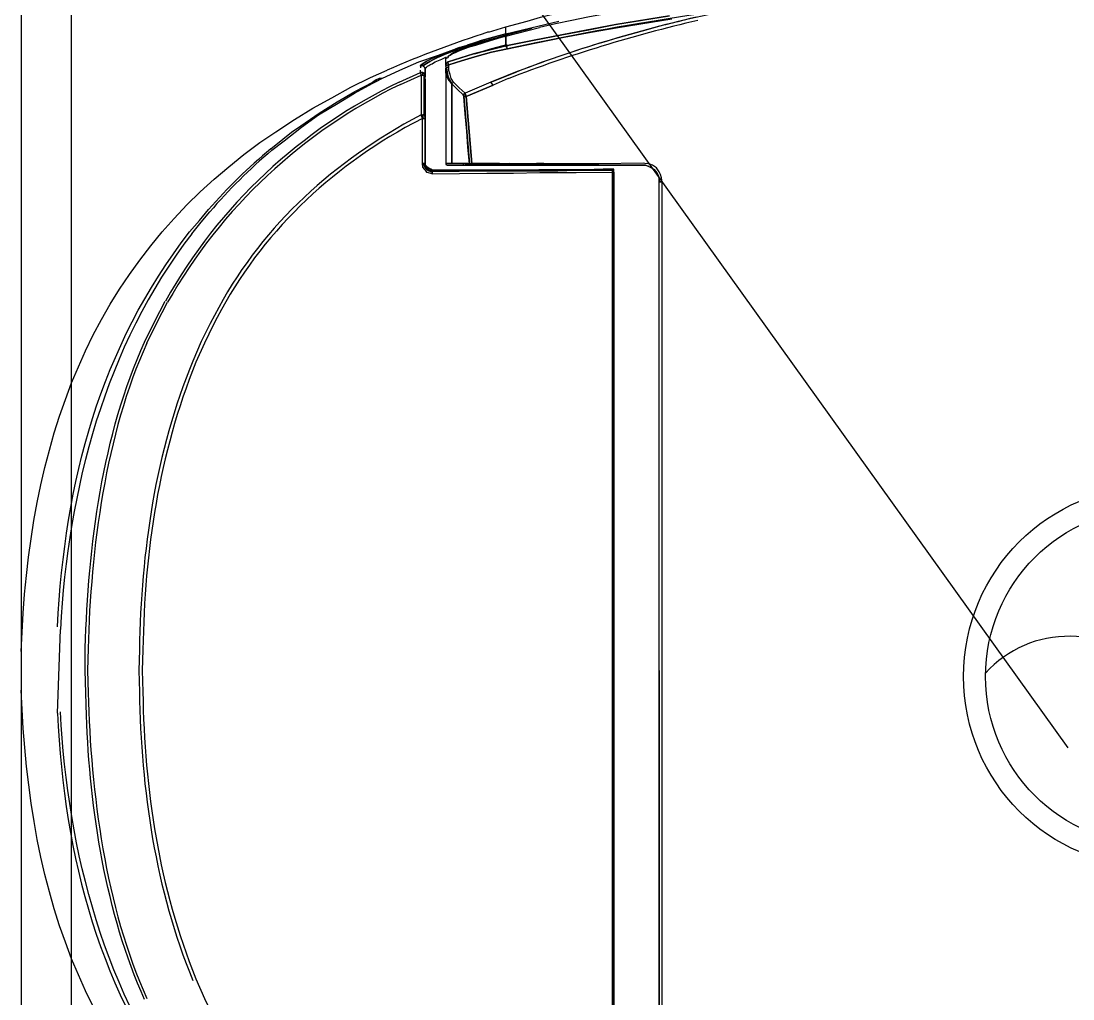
# Model space of a CAD drawing. Header units: millimetres. Extents: x 0 to 887, y -3549 to 0.
# Drawn here: x 206.78 to 238.29, y -444.67 to -415.4 of the extents above; entities that cross this region are included whole.
import ezdxf

# ---------------------------------------------------------------- set-up
doc = ezdxf.new("R2010")
doc.units = ezdxf.units.MM
doc.linetypes.add('DASHED', pattern=[19.05, 12.7, -6.35])
for name, color, linetype in [('02_(橋尚興華城後壁段)建築外部參考_TEST$0$A_建築', 8, 'Continuous'), ('02_(橋尚興華城後壁段)建築外部參考_TEST$0$A_建築_衛浴', 8, 'Continuous'), ('02_(橋尚興華城後壁段)結構外部參考_TEST$0$B_樑', 41, 'DASHED'), ('A-A建築底圖', 8, 'Continuous'), ('SP', 1, 'Continuous'), ('TOILET', 9, 'Continuous')]:
    doc.layers.add(name, color=color, linetype=linetype)

# ---------------------------------------------------------------- blocks, each defined once
blk = doc.blocks.new('AS10D2D')
for radius in [5.7, 5.04]:
    blk.add_circle((0, 0), radius)
for centre, start, end in [((-2.565, -2.131), 39.7208, 137.8893), ((2.565, 2.131), 219.7208, 317.8893)]:
    blk.add_arc(centre, 3.335, start, end)
blk = doc.blocks.new('*U254')
blk.add_blockref('AS10D2D', (0, 0))

msp = doc.modelspace()

# ---------------------------------------------------------------- linework, layer by layer
msp.add_line((238.148, -437.152), (217.678, -408.615))
at = {"layer": '02_(橋尚興華城後壁段)建築外部參考_TEST$0$A_建築'}
msp.add_line((206.778, -328.391), (206.778, -555.887), dxfattribs=at)
msp.add_line((206.778, -328.391), (206.778, -555.887), dxfattribs=at)
at = {"layer": '02_(橋尚興華城後壁段)建築外部參考_TEST$0$A_建築_衛浴'}
for p, q in [((224.584, -415.501), (226.207, -415.241)), ((226.207, -415.241), (224.602, -415.501)), ((224.671, -415.587), (226.276, -415.328)), ((220.786, -415.725), (221.304, -415.57)), ((221.304, -415.57), (221.943, -415.397)), ((221.304, -415.759), (221.304, -415.57)), ((221.304, -415.846), (222.306, -415.587)), ((221.304, -415.777), (222.047, -415.604)), ((222.081, -415.621), (221.356, -415.811)), ((222.047, -415.604), (222.893, -415.397)), ((222.047, -415.604), (222.064, -415.604)), ((222.064, -415.604), (222.081, -415.621)), ((224.602, -415.501), (222.979, -415.811)), ((222.979, -415.811), (223.79, -415.656)), ((223.79, -415.656), (224.584, -415.501)), ((223.859, -415.725), (224.671, -415.587)), ((220.441, -416.087), (220.873, -415.949)), ((220.562, -415.984), (221.304, -415.777)), ((221.304, -415.777), (220.562, -415.984)), ((221.356, -415.811), (220.614, -416.018)), ((220.614, -416.018), (221.356, -415.811)), ((220.614, -416.001), (221.356, -415.811)), ((220.838, -415.984), (221.27, -415.846)), ((220.873, -415.949), (221.304, -415.846)), ((221.27, -415.846), (221.304, -415.846)), ((221.304, -415.777), (221.304, -415.759)), ((221.304, -415.759), (221.304, -415.777)), ((221.322, -415.794), (221.304, -415.777)), ((221.304, -415.846), (221.304, -416.139)), ((221.304, -416.139), (221.304, -415.846)), ((221.304, -416.139), (222.15, -415.966)), ((222.15, -415.966), (221.304, -416.139)), ((221.356, -415.811), (221.322, -415.794)), ((222.15, -415.966), (222.979, -415.811)), ((222.979, -415.811), (222.15, -415.966)), ((222.219, -416.053), (223.048, -415.88)), ((223.048, -415.88), (223.859, -415.725)), ((219.284, -416.415), (219.854, -416.208)), ((219.854, -416.208), (219.647, -416.294)), ((219.647, -416.294), (219.854, -416.208)), ((219.906, -416.225), (219.699, -416.311)), ((219.699, -416.311), (219.906, -416.225)), ((219.906, -416.225), (219.699, -416.311)), ((219.854, -416.208), (220.2, -416.105)), ((220.2, -416.105), (219.854, -416.208)), ((219.906, -416.191), (219.854, -416.208)), ((219.854, -416.208), (219.888, -416.225)), ((219.872, -416.208), (219.906, -416.225)), ((219.888, -416.225), (219.906, -416.225)), ((220.251, -416.122), (219.906, -416.243)), ((219.906, -416.243), (220.251, -416.122)), ((219.906, -416.243), (220.251, -416.122)), ((219.906, -416.225), (219.906, -416.243)), ((219.906, -416.243), (219.906, -416.225)), ((219.906, -416.225), (219.906, -416.243)), ((220.58, -415.984), (220.148, -416.122)), ((220.2, -416.105), (220.562, -415.984)), ((220.562, -415.984), (220.2, -416.105)), ((220.251, -416.122), (220.614, -416.001)), ((220.614, -416.018), (220.251, -416.122)), ((220.251, -416.122), (220.614, -416.018)), ((220.441, -416.087), (220.251, -416.139)), ((220.251, -416.139), (220.441, -416.087)), ((220.251, -416.156), (220.406, -416.122)), ((220.821, -416.259), (220.337, -416.38)), ((220.337, -416.38), (220.821, -416.259)), ((220.406, -416.122), (220.838, -415.984)), ((220.873, -416.225), (220.441, -416.363)), ((220.441, -416.363), (220.873, -416.225)), ((221.304, -416.139), (220.821, -416.259)), ((220.821, -416.259), (221.304, -416.139)), ((221.322, -416.105), (220.873, -416.225)), ((220.873, -416.225), (221.322, -416.105)), ((221.356, -416.225), (220.873, -416.328)), ((220.873, -416.328), (221.356, -416.225)), ((221.322, -416.174), (221.304, -416.139)), ((221.304, -416.139), (221.322, -416.174)), ((221.322, -416.105), (221.339, -416.122)), ((221.356, -416.225), (221.322, -416.174)), ((221.322, -416.174), (221.356, -416.225)), ((221.339, -416.122), (221.373, -416.139)), ((222.202, -416.053), (221.356, -416.225)), ((221.356, -416.225), (222.219, -416.053)), ((218.698, -416.622), (219.284, -416.415)), ((219.181, -416.622), (219.388, -416.536)), ((219.388, -416.536), (219.526, -416.467)), ((219.509, -416.519), (219.543, -416.501)), ((219.509, -416.519), (219.543, -416.501)), ((219.509, -416.571), (219.509, -416.519)), ((219.509, -416.571), (219.509, -416.519)), ((219.509, -416.725), (219.509, -416.571)), ((219.543, -416.501), (219.578, -416.484)), ((219.543, -416.501), (219.578, -416.484)), ((220.337, -416.38), (219.578, -416.622)), ((219.578, -416.622), (220.337, -416.38)), ((219.578, -416.449), (219.63, -416.415)), ((219.63, -416.415), (219.578, -416.449)), ((219.578, -416.484), (219.595, -416.449)), ((219.578, -416.484), (219.578, -416.449)), ((219.975, -416.588), (219.595, -416.708)), ((219.595, -416.708), (219.975, -416.588)), ((220.372, -416.467), (219.975, -416.588)), ((219.975, -416.588), (220.372, -416.467)), ((220.873, -416.328), (220.372, -416.467)), ((220.372, -416.467), (220.873, -416.328)), ((220.372, -416.38), (220.441, -416.363)), ((220.441, -416.363), (220.372, -416.38)), ((217.247, -417.088), (217.748, -416.864)), ((217.592, -417.122), (218.128, -416.864)), ((218.128, -416.864), (218.698, -416.622)), ((218.801, -416.725), (218.749, -416.743)), ((218.749, -416.743), (218.749, -416.725)), ((218.749, -416.725), (218.749, -416.743)), ((218.749, -416.743), (218.801, -416.725)), ((218.801, -416.725), (218.749, -416.743)), ((218.749, -416.743), (218.749, -416.794)), ((218.749, -416.933), (218.749, -416.864)), ((218.836, -416.743), (218.801, -416.725)), ((218.801, -416.725), (218.836, -416.743)), ((218.836, -416.743), (218.801, -416.725)), ((218.836, -416.743), (218.836, -416.725)), ((218.836, -416.725), (218.836, -416.743)), ((218.836, -416.725), (218.836, -416.743)), ((218.87, -416.777), (218.836, -416.743)), ((218.836, -416.743), (218.87, -416.777)), ((218.887, -416.829), (218.87, -416.777)), ((218.87, -416.777), (218.887, -416.829)), ((218.887, -416.829), (218.887, -416.812)), ((218.887, -417.036), (218.887, -416.829)), ((218.887, -416.829), (218.887, -417.036)), ((218.887, -416.933), (218.887, -416.829)), ((218.887, -416.881), (218.887, -417.036)), ((219.526, -416.656), (219.509, -416.691)), ((219.526, -416.656), (219.509, -416.691)), ((219.509, -416.691), (219.509, -416.725)), ((219.509, -416.691), (219.509, -416.725)), ((219.509, -416.725), (219.509, -416.76)), ((219.509, -416.743), (219.526, -416.725)), ((219.526, -416.725), (219.509, -416.743)), ((219.509, -416.76), (219.509, -416.743)), ((219.509, -416.743), (219.509, -416.76)), ((219.509, -416.76), (219.509, -416.829)), ((219.509, -416.76), (219.509, -416.829)), ((219.526, -416.794), (219.509, -416.812)), ((219.509, -416.812), (219.526, -416.794)), ((219.509, -416.812), (219.509, -416.864)), ((219.509, -416.812), (219.509, -416.829)), ((219.509, -416.829), (219.509, -416.812)), ((219.509, -416.829), (219.509, -419.658)), ((219.509, -416.829), (219.509, -416.95)), ((219.509, -416.829), (219.509, -419.658)), ((219.509, -416.95), (219.509, -416.829)), ((219.543, -416.64), (219.526, -416.656)), ((219.543, -416.64), (219.526, -416.656)), ((219.526, -416.725), (219.595, -416.708)), ((219.561, -416.708), (219.526, -416.725)), ((219.561, -416.777), (219.526, -416.794)), ((219.526, -416.794), (219.561, -416.777)), ((219.526, -416.794), (219.543, -416.915)), ((219.543, -416.915), (219.526, -416.794)), ((219.578, -416.622), (219.543, -416.64)), ((219.578, -416.622), (219.543, -416.64)), ((219.543, -416.915), (219.561, -417.036)), ((219.561, -417.036), (219.543, -416.915)), ((219.595, -416.708), (219.561, -416.708)), ((219.595, -416.76), (219.561, -416.777)), ((219.561, -416.777), (219.595, -416.76)), ((219.578, -416.656), (219.578, -416.622)), ((219.578, -416.656), (219.578, -416.622)), ((219.595, -416.708), (219.578, -416.656)), ((219.595, -416.708), (219.578, -416.656)), ((219.595, -416.76), (219.595, -416.708)), ((219.595, -416.76), (219.595, -416.708)), ((219.595, -416.881), (219.595, -416.76)), ((219.595, -416.881), (219.595, -416.76)), ((219.63, -417.001), (219.595, -416.881)), ((219.63, -417.001), (219.595, -416.881)), ((220.855, -417.226), (221.632, -416.915)), ((216.66, -417.381), (217.247, -417.088)), ((216.781, -417.502), (217.316, -417.226)), ((217.42, -417.157), (217.316, -417.226)), ((217.316, -417.226), (217.42, -417.157)), ((217.316, -417.261), (217.437, -417.192)), ((217.437, -417.192), (217.316, -417.261)), ((217.506, -417.122), (217.42, -417.157)), ((217.42, -417.157), (217.506, -417.122)), ((217.437, -417.192), (217.592, -417.122)), ((217.592, -417.122), (217.437, -417.192)), ((217.592, -417.122), (217.506, -417.122)), ((217.506, -417.122), (217.592, -417.122)), ((218.111, -417.226), (218.749, -416.933)), ((218.145, -417.295), (218.766, -417.018)), ((218.749, -416.933), (218.749, -416.967)), ((218.818, -416.933), (218.749, -416.933)), ((218.749, -416.933), (218.818, -416.933)), ((218.818, -416.933), (218.749, -416.933)), ((218.749, -416.933), (218.749, -416.967)), ((218.749, -416.967), (218.766, -417.018)), ((218.749, -416.967), (218.766, -417.018)), ((218.766, -417.018), (218.818, -417.018)), ((218.766, -417.018), (218.766, -418.209)), ((218.818, -417.018), (218.766, -417.018)), ((218.766, -417.018), (218.818, -417.018)), ((218.766, -417.018), (218.766, -418.209)), ((218.818, -417.018), (218.818, -416.933)), ((218.818, -416.933), (218.836, -416.95)), ((218.818, -417.018), (218.818, -416.933)), ((218.818, -417.018), (218.818, -416.933)), ((218.818, -416.933), (218.836, -416.95)), ((218.836, -416.95), (218.818, -416.933)), ((218.853, -417.036), (218.818, -417.018)), ((218.853, -417.036), (218.818, -417.018)), ((218.853, -417.036), (218.818, -417.018)), ((218.836, -416.95), (218.87, -416.984)), ((218.87, -416.984), (218.836, -416.95)), ((218.853, -418.209), (218.853, -417.036)), ((218.87, -417.053), (218.853, -417.036)), ((218.853, -418.209), (218.853, -417.036)), ((218.853, -417.036), (218.853, -418.209)), ((218.87, -417.053), (218.853, -417.036)), ((218.853, -417.036), (218.87, -417.053)), ((218.87, -416.984), (218.887, -417.036)), ((218.887, -417.036), (218.87, -416.984)), ((218.887, -417.071), (218.87, -417.053)), ((218.887, -417.071), (218.87, -417.053)), ((218.87, -417.053), (218.887, -417.071)), ((218.887, -417.071), (218.887, -417.036)), ((218.887, -417.036), (218.887, -417.071)), ((218.887, -418.261), (218.887, -417.071)), ((218.887, -418.261), (218.887, -417.071)), ((218.887, -417.14), (218.887, -418.261)), ((219.509, -416.95), (219.543, -417.071)), ((219.543, -417.071), (219.509, -416.95)), ((219.543, -417.071), (219.595, -417.174)), ((219.595, -417.174), (219.543, -417.071)), ((219.561, -417.036), (219.612, -417.157)), ((219.612, -417.157), (219.561, -417.036)), ((219.595, -417.174), (219.681, -417.278)), ((219.647, -417.226), (219.595, -417.174)), ((219.612, -417.157), (219.681, -417.278)), ((219.681, -417.278), (219.612, -417.157)), ((219.664, -417.122), (219.63, -417.001)), ((219.664, -417.122), (219.63, -417.001)), ((219.681, -417.278), (219.647, -417.226)), ((219.733, -417.226), (219.664, -417.122)), ((219.733, -417.226), (219.664, -417.122)), ((219.681, -417.278), (219.733, -417.226)), ((219.733, -417.226), (219.681, -417.278)), ((219.906, -417.398), (219.733, -417.226)), ((219.906, -417.398), (219.733, -417.226)), ((220.855, -417.226), (220.079, -417.554)), ((220.855, -417.226), (220.079, -417.554)), ((221.322, -417.036), (220.855, -417.226)), ((220.924, -417.312), (220.855, -417.226)), ((221.373, -417.122), (220.924, -417.312)), ((216.09, -417.692), (216.66, -417.381)), ((216.229, -417.881), (216.764, -417.554)), ((216.246, -417.812), (216.781, -417.502)), ((216.764, -417.554), (217.316, -417.261)), ((219.681, -417.278), (219.854, -417.45)), ((219.854, -417.45), (219.681, -417.278)), ((219.681, -417.278), (219.681, -419.658)), ((219.681, -419.658), (219.681, -417.278)), ((219.854, -417.45), (220.027, -417.606)), ((220.027, -417.606), (219.854, -417.45)), ((220.079, -417.554), (219.906, -417.398)), ((220.079, -417.554), (219.906, -417.398)), ((220.079, -417.554), (220.027, -417.606)), ((220.027, -417.606), (220.079, -417.554)), ((220.079, -417.554), (220.096, -417.606)), ((220.096, -417.606), (220.079, -417.554)), ((220.113, -417.657), (220.924, -417.312)), ((220.924, -417.312), (220.113, -417.657)), ((215.521, -418.002), (216.09, -417.692)), ((215.711, -418.157), (216.246, -417.812)), ((220.027, -417.606), (220.044, -417.64)), ((220.044, -417.64), (220.027, -417.606)), ((220.044, -417.64), (220.044, -417.657)), ((220.044, -417.657), (220.044, -417.64)), ((220.113, -417.657), (220.044, -417.657)), ((220.044, -417.657), (220.217, -419.658)), ((220.044, -417.657), (220.113, -417.657)), ((220.079, -418.175), (220.044, -417.657)), ((220.096, -417.606), (220.113, -417.657)), ((220.113, -417.657), (220.096, -417.606)), ((220.285, -419.658), (220.113, -417.657)), ((220.113, -417.657), (220.285, -419.658)), ((214.968, -418.347), (215.521, -418.002)), ((215.158, -418.537), (215.711, -418.157)), ((215.693, -418.209), (216.229, -417.881)), ((220.13, -418.692), (220.079, -418.175)), ((214.416, -418.71), (214.968, -418.347)), ((215.176, -418.571), (215.693, -418.209)), ((218.766, -418.209), (218.249, -418.485)), ((218.801, -418.313), (218.283, -418.589)), ((218.766, -418.209), (218.818, -418.209)), ((218.766, -418.209), (218.818, -418.209)), ((218.801, -418.313), (218.766, -418.209)), ((218.801, -418.313), (218.766, -418.209)), ((218.766, -418.209), (218.818, -418.209)), ((218.801, -418.313), (218.818, -418.209)), ((218.818, -418.209), (218.801, -418.313)), ((218.801, -419.658), (218.801, -418.313)), ((218.887, -418.313), (218.801, -418.313)), ((218.801, -418.313), (218.887, -418.313)), ((218.801, -419.658), (218.801, -418.313)), ((218.818, -418.313), (218.801, -418.313)), ((218.818, -418.209), (218.853, -418.209)), ((218.818, -418.209), (218.853, -418.209)), ((218.853, -418.209), (218.818, -418.209)), ((218.818, -418.209), (218.818, -418.313)), ((218.818, -418.313), (218.887, -418.313)), ((218.853, -418.209), (218.87, -418.227)), ((218.853, -418.209), (218.87, -418.244)), ((218.87, -418.227), (218.853, -418.209)), ((218.87, -418.227), (218.887, -418.261)), ((218.887, -418.261), (218.87, -418.227)), ((218.87, -418.244), (218.887, -418.261)), ((218.887, -418.261), (218.887, -418.313)), ((218.887, -418.313), (218.887, -418.261)), ((218.887, -418.313), (218.887, -419.676)), ((218.887, -419.676), (218.887, -418.313)), ((218.887, -418.313), (218.887, -419.676)), ((220.182, -418.468), (220.182, -418.502)), ((220.234, -419.072), (220.182, -418.468)), ((220.182, -418.468), (220.285, -419.658)), ((213.933, -419.037), (214.416, -418.71)), ((214.623, -418.934), (214.882, -418.727)), ((214.657, -418.986), (215.176, -418.571)), ((214.882, -418.727), (215.158, -418.537)), ((220.165, -419.175), (220.13, -418.692)), ((214.261, -419.227), (214.623, -418.934)), ((214.295, -419.261), (214.657, -418.986)), ((220.285, -419.658), (220.234, -419.072)), ((220.217, -419.658), (220.165, -419.175)), ((218.818, -419.779), (218.801, -419.658)), ((218.801, -419.658), (218.853, -419.658)), ((218.853, -419.658), (218.801, -419.658)), ((218.853, -419.658), (218.801, -419.658)), ((218.801, -419.658), (218.801, -419.71)), ((218.801, -419.71), (218.818, -419.779)), ((218.853, -419.71), (218.853, -419.658)), ((218.853, -419.658), (218.853, -419.71)), ((218.853, -419.71), (218.853, -419.658)), ((218.853, -419.658), (218.87, -419.658)), ((218.87, -419.658), (218.853, -419.658)), ((218.87, -419.658), (218.853, -419.658)), ((218.87, -419.658), (218.887, -419.676)), ((218.887, -419.676), (218.87, -419.658)), ((218.887, -419.676), (218.87, -419.658)), ((218.887, -419.693), (218.887, -419.624)), ((218.887, -419.624), (218.887, -419.658)), ((218.887, -419.658), (218.887, -419.71)), ((218.887, -419.676), (218.887, -419.745)), ((218.887, -419.676), (218.887, -419.745)), ((218.887, -419.745), (218.887, -419.676)), ((218.939, -419.762), (218.887, -419.693)), ((218.887, -419.745), (218.939, -419.814)), ((218.887, -419.745), (218.939, -419.814)), ((218.922, -419.796), (218.887, -419.745)), ((219.509, -419.658), (219.509, -419.693)), ((219.681, -419.658), (219.509, -419.658)), ((219.509, -419.658), (219.509, -419.693)), ((219.509, -419.658), (219.681, -419.658)), ((219.509, -419.693), (219.543, -419.71)), ((219.509, -419.693), (219.543, -419.71)), ((219.543, -419.71), (219.699, -419.71)), ((219.543, -419.71), (219.699, -419.71)), ((219.681, -419.658), (219.612, -419.658)), ((219.612, -419.658), (219.681, -419.658)), ((220.217, -419.658), (219.681, -419.658)), ((219.681, -419.658), (220.217, -419.658)), ((219.699, -419.71), (220.234, -419.71)), ((219.699, -419.71), (220.234, -419.71)), ((219.906, -419.658), (219.802, -419.658)), ((219.802, -419.658), (219.906, -419.658)), ((219.975, -419.658), (220.113, -419.658)), ((220.148, -419.658), (219.992, -419.658)), ((220.148, -419.658), (220.009, -419.658)), ((220.009, -419.658), (220.148, -419.658)), ((220.044, -419.71), (220.009, -419.71)), ((220.009, -419.71), (220.096, -419.71)), ((220.009, -419.71), (220.113, -419.71)), ((220.113, -419.71), (220.079, -419.71)), ((220.2, -419.71), (220.113, -419.71)), ((220.13, -419.658), (220.148, -419.658)), ((220.148, -419.658), (220.13, -419.658)), ((220.217, -419.658), (220.148, -419.658)), ((220.148, -419.658), (220.217, -419.658)), ((220.165, -419.658), (220.148, -419.658)), ((220.217, -419.658), (220.285, -419.658)), ((220.217, -419.693), (220.217, -419.658)), ((220.217, -419.658), (220.285, -419.658)), ((220.217, -419.693), (220.217, -419.658)), ((220.234, -419.71), (220.217, -419.693)), ((220.234, -419.71), (220.217, -419.693)), ((220.285, -419.71), (220.234, -419.71)), ((220.234, -419.71), (220.285, -419.71)), ((220.251, -419.658), (220.285, -419.658)), ((220.285, -419.658), (222.168, -419.658)), ((220.285, -419.658), (220.285, -419.71)), ((220.285, -419.71), (220.285, -419.658)), ((220.285, -419.658), (222.168, -419.658)), ((220.285, -419.71), (222.15, -419.71)), ((222.15, -419.71), (220.285, -419.71)), ((220.337, -419.71), (220.303, -419.71)), ((220.614, -419.658), (220.32, -419.658)), ((221.046, -419.658), (220.32, -419.658)), ((220.32, -419.658), (220.769, -419.658)), ((221.373, -419.676), (220.32, -419.676)), ((220.32, -419.676), (221.373, -419.676)), ((220.337, -419.693), (220.32, -419.676)), ((220.32, -419.676), (220.337, -419.693)), ((220.942, -419.658), (220.337, -419.658)), ((220.337, -419.658), (220.614, -419.658)), ((220.337, -419.658), (221.046, -419.658)), ((220.337, -419.71), (220.337, -419.693)), ((220.337, -419.693), (220.337, -419.71)), ((221.391, -419.71), (220.337, -419.71)), ((221.01, -419.71), (220.337, -419.71)), ((220.337, -419.71), (220.752, -419.71)), ((220.337, -419.71), (220.614, -419.71)), ((220.959, -419.658), (220.942, -419.658)), ((220.959, -419.693), (220.959, -419.658)), ((221.046, -419.658), (221.114, -419.658)), ((221.114, -419.658), (221.046, -419.658)), ((221.391, -419.676), (221.373, -419.676)), ((221.373, -419.676), (221.391, -419.676)), ((221.408, -419.658), (221.391, -419.676)), ((221.391, -419.676), (221.408, -419.658)), ((221.442, -419.71), (221.391, -419.71)), ((221.684, -419.71), (221.581, -419.71)), ((221.598, -419.658), (221.615, -419.676)), ((221.615, -419.676), (221.667, -419.676)), ((221.667, -419.676), (222.047, -419.676)), ((221.667, -419.676), (222.047, -419.676)), ((222.064, -419.71), (221.684, -419.71)), ((222.047, -419.676), (222.133, -419.676)), ((222.047, -419.676), (222.271, -419.676)), ((222.426, -419.71), (222.064, -419.71)), ((222.15, -419.71), (222.582, -419.71)), ((222.582, -419.71), (222.15, -419.71)), ((222.168, -419.658), (222.72, -419.658)), ((222.409, -419.676), (222.184, -419.676)), ((222.288, -419.658), (222.219, -419.658)), ((222.219, -419.658), (222.288, -419.658)), ((222.306, -419.658), (222.288, -419.658)), ((222.306, -419.658), (222.444, -419.658)), ((222.444, -419.658), (222.306, -419.658)), ((222.323, -419.676), (222.409, -419.676)), ((222.496, -419.71), (222.426, -419.71)), ((222.582, -419.71), (222.702, -419.71)), ((222.702, -419.71), (222.582, -419.71)), ((222.702, -419.71), (225.396, -419.71)), ((225.396, -419.71), (222.702, -419.71)), ((222.72, -419.658), (224.084, -419.658)), ((224.084, -419.658), (225.413, -419.641)), ((225.396, -419.71), (225.482, -419.71)), ((225.482, -419.71), (225.396, -419.71)), ((225.413, -419.641), (225.517, -419.658)), ((218.818, -419.779), (218.853, -419.831)), ((218.853, -419.831), (218.887, -419.865)), ((218.887, -419.865), (218.922, -419.917)), ((218.974, -419.831), (218.922, -419.796)), ((218.922, -419.917), (218.974, -419.934)), ((219.008, -419.814), (218.939, -419.762)), ((218.939, -419.814), (219.008, -419.848)), ((218.939, -419.814), (219.008, -419.848)), ((219.026, -419.865), (218.974, -419.831)), ((218.974, -419.934), (219.043, -419.952)), ((219.077, -419.831), (219.008, -419.814)), ((219.008, -419.848), (219.077, -419.865)), ((219.008, -419.848), (219.077, -419.865)), ((219.077, -419.865), (219.026, -419.865)), ((219.095, -419.9), (219.043, -419.9)), ((219.043, -419.9), (219.095, -419.9)), ((219.095, -419.9), (219.043, -419.9)), ((219.043, -419.952), (219.095, -419.969)), ((219.043, -419.952), (219.095, -419.969)), ((219.077, -419.865), (219.077, -419.831)), ((219.077, -419.865), (219.077, -419.831)), ((219.077, -419.831), (219.077, -419.865)), ((221.494, -419.865), (219.077, -419.865)), ((219.077, -419.865), (219.077, -419.883)), ((219.077, -419.883), (219.077, -419.865)), ((219.077, -419.865), (219.095, -419.883)), ((219.077, -419.883), (219.095, -419.9)), ((219.095, -419.9), (219.077, -419.883)), ((220.717, -419.883), (219.095, -419.9)), ((219.095, -419.883), (219.095, -419.9)), ((220.717, -419.883), (219.095, -419.9)), ((219.095, -419.9), (220.717, -419.883)), ((219.095, -419.9), (219.095, -419.969)), ((219.095, -419.9), (219.095, -419.969)), ((219.095, -419.969), (219.095, -419.9)), ((219.095, -419.969), (220.734, -419.952)), ((219.095, -419.969), (220.734, -419.952)), ((222.306, -419.883), (220.717, -419.883)), ((222.306, -419.883), (220.717, -419.883)), ((220.717, -419.883), (222.306, -419.883)), ((220.734, -419.952), (221.529, -419.952)), ((220.734, -419.952), (221.529, -419.952)), ((222.288, -419.848), (221.494, -419.865)), ((221.529, -419.952), (222.323, -419.934)), ((221.529, -419.952), (222.323, -419.934)), ((223.946, -419.848), (222.288, -419.848)), ((223.393, -419.848), (222.288, -419.848)), ((222.858, -419.883), (222.306, -419.883)), ((222.306, -419.883), (222.858, -419.883)), ((222.858, -419.883), (222.306, -419.883)), ((222.323, -419.934), (223.41, -419.934)), ((222.323, -419.934), (223.41, -419.934)), ((223.41, -419.865), (222.858, -419.883)), ((222.858, -419.883), (223.41, -419.865)), ((223.41, -419.865), (222.858, -419.883)), ((224.499, -419.831), (223.393, -419.848)), ((224.499, -419.865), (223.41, -419.865)), ((223.41, -419.865), (224.499, -419.865)), ((224.499, -419.865), (223.41, -419.865)), ((223.41, -419.934), (224.499, -419.917)), ((223.41, -419.934), (224.499, -419.917)), ((224.222, -419.831), (223.946, -419.848)), ((224.533, -419.831), (224.222, -419.831)), ((224.499, -419.831), (224.499, -419.865)), ((224.499, -419.865), (224.499, -419.831)), ((224.499, -419.917), (224.499, -419.865)), ((224.499, -419.917), (224.499, -419.865)), ((224.499, -419.917), (224.499, -420.487)), ((224.499, -434.84), (224.499, -419.917)), ((224.533, -419.917), (224.533, -419.831)), ((224.533, -434.84), (224.533, -419.917)), ((224.533, -419.917), (224.533, -434.84)), ((225.897, -420.211), (225.897, -420.107)), ((225.897, -420.107), (225.897, -420.211)), ((225.897, -434.84), (225.897, -420.211)), ((225.897, -420.211), (225.914, -420.211)), ((225.914, -420.211), (225.897, -420.211)), ((225.914, -420.211), (225.983, -420.211)), ((225.983, -420.211), (225.914, -420.211)), ((225.983, -420.211), (225.966, -420.09)), ((225.983, -434.84), (225.983, -420.211)), ((212.12, -421.366), (212.396, -421.039)), ((212.172, -421.418), (212.431, -421.108)), ((211.827, -421.711), (212.12, -421.366)), ((211.895, -421.763), (212.172, -421.418)), ((210.773, -424.403), (211.101, -423.782)), ((210.842, -424.437), (211.17, -423.816)), ((210.48, -425.006), (210.773, -424.403)), ((210.549, -425.041), (210.842, -424.437)), ((212.448, -424.455), (212.172, -424.989)), ((212.535, -424.506), (212.275, -425.041)), ((212.172, -424.989), (211.93, -425.576)), ((212.275, -425.041), (212.017, -425.611)), ((208.702, -434.84), (208.702, -434.168)), ((208.788, -434.185), (208.771, -434.84)), ((210.324, -434.219), (210.308, -434.84)), ((210.428, -434.219), (210.411, -434.84)), ((224.499, -434.478), (224.499, -434.84)), ((208.736, -436.186), (208.702, -434.84)), ((208.771, -434.84), (208.788, -435.513)), ((210.308, -434.84), (210.324, -435.478)), ((210.411, -434.84), (210.428, -435.478)), ((224.499, -434.84), (224.499, -435.202)), ((224.499, -449.763), (224.499, -434.84)), ((224.533, -449.763), (224.533, -434.84)), ((224.533, -434.84), (224.533, -449.763)), ((225.897, -449.47), (225.897, -434.84)), ((225.897, -434.84), (225.897, -449.47)), ((225.983, -449.487), (225.983, -434.84)), ((212.017, -444.07), (212.275, -444.657)), ((212.275, -444.657), (212.535, -445.191))]:
    msp.add_line(p, q, dxfattribs=at)
at = {"layer": '02_(橋尚興華城後壁段)建築外部參考_TEST$0$A_建築_衛浴', "ltscale": 0.8}
msp.add_line((207.873, -436.117), (207.96, -433.616), dxfattribs=at)
at = {"layer": '02_(橋尚興華城後壁段)建築外部參考_TEST$0$A_建築_衛浴'}
for centre, radius, start, end in [((239.958, -496.518), 82.834, 91.33198, 102.30441), ((236.094, -454.971), 40.712, 102.3834, 110.8078), ((238.916, -496.427), 82.094, 98.28397, 101.7471), ((236.481, -456.253), 41.946, 102.9892, 111.1114), ((230.731, -446.878), 32.702, 107.704, 113.3917), ((224.937, -431.55), 15.867, 115.4799, 150.6862), ((225.075, -431.698), 15.984, 115.6942, 150.4524), ((224.056, -431.175), 15.45, 129.3453, 139.0006), ((225.493, -432.433), 17.288, 130.3684, 139.0736), ((231.758, -434.849), 24.98, 158.6254, 158.6257), ((231.758, -434.849), 24.98, 178.6742, 181.3258)]:
    msp.add_arc(centre, radius, start, end, dxfattribs=at)
for points in [[(221.943, -415.397), (223.015, -415.083), (224.075, -414.887), (225.171, -414.69)], [(227.001, -415.276), (225.077, -415.753), (223.164, -416.298), (221.322, -417.036)], [(219.647, -416.294), (219.43, -416.38), (218.922, -416.562), (218.749, -416.725)], [(218.749, -416.725), (218.908, -416.562), (219.438, -416.381), (219.647, -416.294)], [(219.595, -416.449), (219.746, -416.282), (220.06, -416.234), (220.251, -416.139)], [(219.63, -416.415), (219.808, -416.267), (220.047, -416.237), (220.251, -416.139)], [(220.251, -416.156), (220.041, -416.237), (219.831, -416.315), (219.63, -416.415)], [(219.699, -416.311), (219.442, -416.397), (219.054, -416.562), (218.836, -416.725)], [(218.836, -416.725), (219.054, -416.562), (219.442, -416.397), (219.699, -416.311)], [(218.836, -416.725), (219.054, -416.562), (219.442, -416.397), (219.699, -416.311)], [(218.887, -416.812), (218.983, -416.696), (219.06, -416.712), (219.181, -416.622)], [(218.249, -418.485), (215.737, -419.939), (213.746, -421.834), (212.448, -424.455)], [(218.283, -418.589), (215.817, -419.986), (213.801, -421.953), (212.535, -424.506)], [(206.785, -434.271), (206.993, -428.105), (208.759, -422.779), (213.933, -419.037)], [(218.853, -419.71), (218.882, -419.824), (218.941, -419.862), (219.043, -419.9)], [(219.043, -419.9), (218.941, -419.862), (218.882, -419.824), (218.853, -419.71)], [(219.043, -419.9), (218.941, -419.862), (218.882, -419.824), (218.853, -419.71)], [(225.482, -419.71), (225.683, -419.771), (225.849, -419.892), (225.897, -420.107)], [(225.482, -419.71), (225.723, -419.782), (225.808, -419.863), (225.897, -420.107)], [(225.966, -420.09), (225.875, -419.805), (225.794, -419.731), (225.517, -419.658)], [(224.499, -420.487), (224.499, -425.15), (224.499, -429.814), (224.499, -434.478)], [(207.873, -433.529), (208.083, -429.2), (209.144, -425.164), (211.827, -421.711)], [(211.895, -421.763), (209.292, -425.127), (208.178, -429.427), (207.96, -433.616)], [(208.702, -434.168), (208.789, -431.167), (209.214, -427.75), (210.48, -425.006)], [(210.549, -425.041), (209.308, -427.743), (208.863, -431.229), (208.788, -434.185)], [(211.93, -425.576), (210.79, -428.302), (210.379, -431.281), (210.324, -434.219)], [(212.017, -425.611), (210.898, -428.378), (210.48, -431.25), (210.428, -434.219)], [(224.499, -435.202), (224.499, -439.866), (224.499, -444.53), (224.499, -449.194)], [(213.933, -450.66), (208.737, -446.863), (207.01, -441.645), (206.785, -435.427)], [(208.788, -435.513), (208.864, -438.477), (209.31, -441.945), (210.549, -444.657)], [(210.324, -435.478), (210.378, -438.417), (210.794, -441.395), (211.93, -444.122)], [(210.428, -435.478), (210.477, -438.415), (210.903, -441.338), (212.017, -444.07)], [(207.873, -436.117), (208.068, -440.443), (209.133, -444.498), (211.809, -447.952)], [(211.895, -447.917), (209.294, -444.587), (208.172, -440.238), (207.96, -436.083)], [(210.48, -444.691), (209.315, -442.128), (208.84, -438.985), (208.736, -436.186)]]:
    msp.add_open_spline(points, degree=3, dxfattribs=at)
at = {"layer": '02_(橋尚興華城後壁段)結構外部參考_TEST$0$B_樑'}
msp.add_line((206.778, -328.391), (206.778, -555.887), dxfattribs=at)
at = {"layer": 'A-A建築底圖', "ltscale": 0.8}
msp.add_lwpolyline([(219.778, -326.891), (257.178, -326.891), (257.178, -394.687), (208.278, -394.687), (208.278, -545.487), (365.778, -545.487), (365.778, -316.887), (366.278, -316.887), (366.278, -256.387), (219.778, -256.387)], close=True, dxfattribs=at)
at = {"layer": 'TOILET'}
for p, q in [((224.584, -415.501), (226.207, -415.241)), ((226.207, -415.241), (224.602, -415.501)), ((224.671, -415.587), (226.276, -415.328)), ((220.786, -415.725), (221.304, -415.57)), ((221.304, -415.57), (221.943, -415.397)), ((221.304, -415.759), (221.304, -415.57)), ((221.304, -415.846), (222.306, -415.587)), ((221.304, -415.777), (222.047, -415.604)), ((222.081, -415.621), (221.356, -415.811)), ((222.047, -415.604), (222.893, -415.397)), ((222.047, -415.604), (222.064, -415.604)), ((222.064, -415.604), (222.081, -415.621)), ((224.602, -415.501), (222.979, -415.811)), ((222.979, -415.811), (223.79, -415.656)), ((223.79, -415.656), (224.584, -415.501)), ((223.859, -415.725), (224.671, -415.587)), ((220.441, -416.087), (220.873, -415.949)), ((220.562, -415.984), (221.304, -415.777)), ((221.304, -415.777), (220.562, -415.984)), ((221.356, -415.811), (220.614, -416.018)), ((220.614, -416.018), (221.356, -415.811)), ((220.614, -416.001), (221.356, -415.811)), ((220.838, -415.984), (221.27, -415.846)), ((220.873, -415.949), (221.304, -415.846)), ((221.27, -415.846), (221.304, -415.846)), ((221.304, -415.777), (221.304, -415.759)), ((221.304, -415.759), (221.304, -415.777)), ((221.322, -415.794), (221.304, -415.777)), ((221.304, -415.846), (221.304, -415.846)), ((221.304, -415.846), (221.304, -416.139)), ((221.304, -416.139), (221.304, -415.846)), ((221.304, -416.139), (222.15, -415.966)), ((222.15, -415.966), (221.304, -416.139)), ((221.356, -415.811), (221.322, -415.794)), ((222.15, -415.966), (222.979, -415.811)), ((222.979, -415.811), (222.15, -415.966)), ((222.219, -416.053), (223.048, -415.88)), ((223.048, -415.88), (223.859, -415.725)), ((219.284, -416.415), (219.854, -416.208)), ((219.854, -416.208), (219.647, -416.294)), ((219.647, -416.294), (219.854, -416.208)), ((219.906, -416.225), (219.699, -416.311)), ((219.699, -416.311), (219.906, -416.225)), ((219.906, -416.225), (219.699, -416.311)), ((219.854, -416.208), (220.2, -416.105)), ((220.2, -416.105), (219.854, -416.208)), ((219.906, -416.191), (219.854, -416.208)), ((219.854, -416.208), (219.888, -416.225)), ((219.872, -416.208), (219.906, -416.225)), ((219.888, -416.225), (219.906, -416.225)), ((220.251, -416.122), (219.906, -416.243)), ((219.906, -416.243), (220.251, -416.122)), ((219.906, -416.243), (220.251, -416.122)), ((219.906, -416.225), (219.906, -416.243)), ((219.906, -416.243), (219.906, -416.225)), ((219.906, -416.225), (219.906, -416.243)), ((220.58, -415.984), (220.148, -416.122)), ((220.2, -416.105), (220.562, -415.984)), ((220.562, -415.984), (220.2, -416.105)), ((220.251, -416.122), (220.614, -416.001)), ((220.614, -416.018), (220.251, -416.122)), ((220.251, -416.122), (220.614, -416.018)), ((220.441, -416.087), (220.251, -416.139)), ((220.251, -416.139), (220.441, -416.087)), ((220.251, -416.156), (220.406, -416.122)), ((220.821, -416.259), (220.337, -416.38)), ((220.337, -416.38), (220.821, -416.259)), ((220.406, -416.122), (220.838, -415.984)), ((220.873, -416.225), (220.441, -416.363)), ((220.441, -416.363), (220.873, -416.225)), ((221.304, -416.139), (220.821, -416.259)), ((220.821, -416.259), (221.304, -416.139)), ((221.322, -416.105), (220.873, -416.225)), ((220.873, -416.225), (221.322, -416.105)), ((221.356, -416.225), (220.873, -416.328)), ((220.873, -416.328), (221.356, -416.225)), ((221.322, -416.174), (221.304, -416.139)), ((221.304, -416.139), (221.322, -416.174)), ((221.322, -416.105), (221.339, -416.122)), ((221.356, -416.225), (221.322, -416.174)), ((221.322, -416.174), (221.356, -416.225)), ((221.339, -416.122), (221.373, -416.139)), ((222.202, -416.053), (221.356, -416.225)), ((221.356, -416.225), (222.219, -416.053)), ((221.356, -416.225), (221.356, -416.225)), ((218.698, -416.622), (219.284, -416.415)), ((219.181, -416.622), (219.388, -416.536)), ((219.388, -416.536), (219.526, -416.467)), ((219.509, -416.519), (219.543, -416.501)), ((219.509, -416.519), (219.543, -416.501)), ((219.509, -416.571), (219.509, -416.519)), ((219.509, -416.571), (219.509, -416.519)), ((219.509, -416.725), (219.509, -416.571)), ((219.543, -416.501), (219.578, -416.484)), ((219.543, -416.501), (219.578, -416.484)), ((220.337, -416.38), (219.578, -416.622)), ((219.578, -416.622), (220.337, -416.38)), ((219.578, -416.449), (219.63, -416.415)), ((219.63, -416.415), (219.578, -416.449)), ((219.578, -416.484), (219.595, -416.449)), ((219.578, -416.484), (219.578, -416.449)), ((219.975, -416.588), (219.595, -416.708)), ((219.595, -416.708), (219.975, -416.588)), ((220.372, -416.467), (219.975, -416.588)), ((219.975, -416.588), (220.372, -416.467)), ((220.873, -416.328), (220.372, -416.467)), ((220.372, -416.467), (220.873, -416.328)), ((220.372, -416.38), (220.441, -416.363)), ((220.441, -416.363), (220.372, -416.38)), ((217.247, -417.088), (217.748, -416.864)), ((217.592, -417.122), (218.128, -416.864)), ((218.128, -416.864), (218.698, -416.622)), ((218.801, -416.725), (218.749, -416.743)), ((218.749, -416.743), (218.749, -416.725)), ((218.749, -416.725), (218.749, -416.743)), ((218.749, -416.743), (218.801, -416.725)), ((218.801, -416.725), (218.749, -416.743)), ((218.749, -416.743), (218.749, -416.794)), ((218.749, -416.933), (218.749, -416.864)), ((218.836, -416.743), (218.801, -416.725)), ((218.801, -416.725), (218.836, -416.743)), ((218.836, -416.743), (218.801, -416.725)), ((218.836, -416.743), (218.836, -416.725)), ((218.836, -416.725), (218.836, -416.743)), ((218.836, -416.725), (218.836, -416.743)), ((218.87, -416.777), (218.836, -416.743)), ((218.836, -416.743), (218.87, -416.777)), ((218.887, -416.829), (218.87, -416.777)), ((218.87, -416.777), (218.887, -416.829)), ((218.887, -416.829), (218.887, -416.812)), ((218.887, -417.036), (218.887, -416.829)), ((218.887, -416.829), (218.887, -417.036)), ((218.887, -416.933), (218.887, -416.829)), ((218.887, -416.881), (218.887, -417.036)), ((219.526, -416.656), (219.509, -416.691)), ((219.526, -416.656), (219.509, -416.691)), ((219.509, -416.691), (219.509, -416.725)), ((219.509, -416.691), (219.509, -416.725)), ((219.509, -416.725), (219.509, -416.76)), ((219.509, -416.743), (219.526, -416.725)), ((219.526, -416.725), (219.509, -416.743)), ((219.509, -416.76), (219.509, -416.743)), ((219.509, -416.743), (219.509, -416.76)), ((219.509, -416.76), (219.509, -416.829)), ((219.509, -416.76), (219.509, -416.829)), ((219.526, -416.794), (219.509, -416.812)), ((219.509, -416.812), (219.526, -416.794)), ((219.509, -416.812), (219.509, -416.864)), ((219.509, -416.812), (219.509, -416.829)), ((219.509, -416.829), (219.509, -416.812)), ((219.509, -416.829), (219.509, -419.658)), ((219.509, -416.829), (219.509, -416.95)), ((219.509, -416.829), (219.509, -419.658)), ((219.509, -416.95), (219.509, -416.829)), ((219.543, -416.64), (219.526, -416.656)), ((219.543, -416.64), (219.526, -416.656)), ((219.526, -416.725), (219.595, -416.708)), ((219.561, -416.708), (219.526, -416.725)), ((219.561, -416.777), (219.526, -416.794)), ((219.526, -416.794), (219.561, -416.777)), ((219.526, -416.794), (219.543, -416.915)), ((219.543, -416.915), (219.526, -416.794)), ((219.578, -416.622), (219.543, -416.64)), ((219.578, -416.622), (219.543, -416.64)), ((219.543, -416.915), (219.561, -417.036)), ((219.561, -417.036), (219.543, -416.915)), ((219.595, -416.708), (219.561, -416.708)), ((219.595, -416.76), (219.561, -416.777)), ((219.561, -416.777), (219.595, -416.76)), ((219.578, -416.656), (219.578, -416.622)), ((219.578, -416.656), (219.578, -416.622)), ((219.595, -416.708), (219.578, -416.656)), ((219.595, -416.708), (219.578, -416.656)), ((219.595, -416.76), (219.595, -416.708)), ((219.595, -416.76), (219.595, -416.708)), ((219.595, -416.881), (219.595, -416.76)), ((219.595, -416.881), (219.595, -416.76)), ((219.63, -417.001), (219.595, -416.881)), ((219.63, -417.001), (219.595, -416.881)), ((220.855, -417.226), (221.632, -416.915)), ((216.66, -417.381), (217.247, -417.088)), ((216.781, -417.502), (217.316, -417.226)), ((217.42, -417.157), (217.316, -417.226)), ((217.316, -417.226), (217.42, -417.157)), ((217.316, -417.261), (217.437, -417.192)), ((217.437, -417.192), (217.316, -417.261)), ((217.506, -417.122), (217.42, -417.157)), ((217.42, -417.157), (217.506, -417.122)), ((217.437, -417.192), (217.592, -417.122)), ((217.592, -417.122), (217.437, -417.192)), ((217.592, -417.122), (217.506, -417.122)), ((217.506, -417.122), (217.592, -417.122)), ((218.111, -417.226), (218.749, -416.933)), ((218.145, -417.295), (218.766, -417.018)), ((218.749, -416.933), (218.749, -416.967)), ((218.818, -416.933), (218.749, -416.933)), ((218.749, -416.933), (218.818, -416.933)), ((218.818, -416.933), (218.749, -416.933)), ((218.749, -416.933), (218.749, -416.967)), ((218.749, -416.967), (218.766, -417.018)), ((218.749, -416.967), (218.766, -417.018)), ((218.766, -417.018), (218.818, -417.018)), ((218.766, -417.018), (218.766, -418.209)), ((218.818, -417.018), (218.766, -417.018)), ((218.766, -417.018), (218.818, -417.018)), ((218.766, -417.018), (218.766, -418.209)), ((218.818, -417.018), (218.818, -416.933)), ((218.818, -416.933), (218.836, -416.95)), ((218.818, -417.018), (218.818, -416.933)), ((218.818, -417.018), (218.818, -416.933)), ((218.818, -416.933), (218.836, -416.95)), ((218.836, -416.95), (218.818, -416.933)), ((218.853, -417.036), (218.818, -417.018)), ((218.853, -417.036), (218.818, -417.018)), ((218.853, -417.036), (218.818, -417.018)), ((218.836, -416.95), (218.87, -416.984)), ((218.87, -416.984), (218.836, -416.95)), ((218.853, -418.209), (218.853, -417.036)), ((218.87, -417.053), (218.853, -417.036)), ((218.853, -418.209), (218.853, -417.036)), ((218.853, -417.036), (218.853, -418.209)), ((218.87, -417.053), (218.853, -417.036)), ((218.853, -417.036), (218.87, -417.053)), ((218.87, -416.984), (218.887, -417.036)), ((218.887, -417.036), (218.87, -416.984)), ((218.887, -417.071), (218.87, -417.053)), ((218.887, -417.071), (218.87, -417.053)), ((218.87, -417.053), (218.887, -417.071)), ((218.887, -417.071), (218.887, -417.036)), ((218.887, -417.036), (218.887, -417.071)), ((218.887, -418.261), (218.887, -417.071)), ((218.887, -418.261), (218.887, -417.071)), ((218.887, -417.14), (218.887, -418.261)), ((219.509, -416.95), (219.543, -417.071)), ((219.543, -417.071), (219.509, -416.95)), ((219.543, -417.071), (219.595, -417.174)), ((219.595, -417.174), (219.543, -417.071)), ((219.561, -417.036), (219.612, -417.157)), ((219.612, -417.157), (219.561, -417.036)), ((219.595, -417.174), (219.681, -417.278)), ((219.647, -417.226), (219.595, -417.174)), ((219.612, -417.157), (219.681, -417.278)), ((219.681, -417.278), (219.612, -417.157)), ((219.664, -417.122), (219.63, -417.001)), ((219.664, -417.122), (219.63, -417.001)), ((219.681, -417.278), (219.647, -417.226)), ((219.733, -417.226), (219.664, -417.122)), ((219.733, -417.226), (219.664, -417.122)), ((219.681, -417.278), (219.733, -417.226)), ((219.733, -417.226), (219.681, -417.278)), ((219.906, -417.398), (219.733, -417.226)), ((219.906, -417.398), (219.733, -417.226)), ((220.855, -417.226), (220.079, -417.554)), ((220.855, -417.226), (220.079, -417.554)), ((221.322, -417.036), (220.855, -417.226)), ((220.924, -417.312), (220.855, -417.226)), ((221.373, -417.122), (220.924, -417.312)), ((216.09, -417.692), (216.66, -417.381)), ((216.229, -417.881), (216.764, -417.554)), ((216.246, -417.812), (216.781, -417.502)), ((216.764, -417.554), (217.316, -417.261)), ((219.681, -417.278), (219.854, -417.45)), ((219.854, -417.45), (219.681, -417.278)), ((219.681, -417.278), (219.681, -419.658)), ((219.681, -419.658), (219.681, -417.278)), ((219.854, -417.45), (220.027, -417.606)), ((220.027, -417.606), (219.854, -417.45)), ((220.079, -417.554), (219.906, -417.398)), ((220.079, -417.554), (219.906, -417.398)), ((220.079, -417.554), (220.027, -417.606)), ((220.027, -417.606), (220.079, -417.554)), ((220.079, -417.554), (220.096, -417.606)), ((220.096, -417.606), (220.079, -417.554)), ((220.113, -417.657), (220.924, -417.312)), ((220.924, -417.312), (220.113, -417.657)), ((215.521, -418.002), (216.09, -417.692)), ((215.711, -418.157), (216.246, -417.812)), ((220.027, -417.606), (220.044, -417.64)), ((220.044, -417.64), (220.027, -417.606)), ((220.044, -417.64), (220.044, -417.657)), ((220.044, -417.657), (220.044, -417.64)), ((220.113, -417.657), (220.044, -417.657)), ((220.044, -417.657), (220.217, -419.658)), ((220.044, -417.657), (220.113, -417.657)), ((220.079, -418.175), (220.044, -417.657)), ((220.096, -417.606), (220.113, -417.657)), ((220.113, -417.657), (220.096, -417.606)), ((220.285, -419.658), (220.113, -417.657)), ((220.113, -417.657), (220.285, -419.658)), ((214.968, -418.347), (215.521, -418.002)), ((215.158, -418.537), (215.711, -418.157)), ((215.693, -418.209), (216.229, -417.881)), ((220.13, -418.692), (220.079, -418.175)), ((214.416, -418.71), (214.968, -418.347)), ((215.176, -418.571), (215.693, -418.209)), ((218.766, -418.209), (218.249, -418.485)), ((218.801, -418.313), (218.283, -418.589)), ((218.766, -418.209), (218.818, -418.209)), ((218.766, -418.209), (218.818, -418.209)), ((218.801, -418.313), (218.766, -418.209)), ((218.801, -418.313), (218.766, -418.209)), ((218.766, -418.209), (218.818, -418.209)), ((218.801, -418.313), (218.818, -418.209)), ((218.818, -418.209), (218.801, -418.313)), ((218.801, -419.658), (218.801, -418.313)), ((218.887, -418.313), (218.801, -418.313)), ((218.801, -418.313), (218.887, -418.313)), ((218.801, -419.658), (218.801, -418.313)), ((218.818, -418.313), (218.801, -418.313)), ((218.818, -418.209), (218.853, -418.209)), ((218.818, -418.209), (218.853, -418.209)), ((218.853, -418.209), (218.818, -418.209)), ((218.818, -418.209), (218.818, -418.313)), ((218.818, -418.313), (218.887, -418.313)), ((218.853, -418.209), (218.87, -418.227)), ((218.853, -418.209), (218.87, -418.244)), ((218.87, -418.227), (218.853, -418.209)), ((218.87, -418.227), (218.887, -418.261)), ((218.887, -418.261), (218.87, -418.227)), ((218.87, -418.244), (218.887, -418.261)), ((218.887, -418.261), (218.887, -418.313)), ((218.887, -418.313), (218.887, -418.261)), ((218.887, -418.313), (218.887, -419.676)), ((218.887, -419.676), (218.887, -418.313)), ((218.887, -418.313), (218.887, -419.676)), ((220.182, -418.468), (220.182, -418.502)), ((220.234, -419.072), (220.182, -418.468)), ((220.182, -418.468), (220.285, -419.658)), ((213.933, -419.037), (214.416, -418.71)), ((214.623, -418.934), (214.882, -418.727)), ((214.657, -418.986), (215.176, -418.571)), ((214.882, -418.727), (215.158, -418.537)), ((220.165, -419.175), (220.13, -418.692)), ((214.261, -419.227), (214.623, -418.934)), ((214.295, -419.261), (214.657, -418.986)), ((220.285, -419.658), (220.234, -419.072)), ((220.217, -419.658), (220.165, -419.175)), ((218.818, -419.779), (218.801, -419.658)), ((218.801, -419.658), (218.853, -419.658)), ((218.853, -419.658), (218.801, -419.658)), ((218.853, -419.658), (218.801, -419.658)), ((218.801, -419.658), (218.801, -419.71)), ((218.801, -419.71), (218.818, -419.779)), ((218.853, -419.71), (218.853, -419.658)), ((218.853, -419.658), (218.853, -419.71)), ((218.853, -419.71), (218.853, -419.658)), ((218.853, -419.658), (218.87, -419.658)), ((218.87, -419.658), (218.853, -419.658)), ((218.87, -419.658), (218.853, -419.658)), ((218.87, -419.658), (218.887, -419.676)), ((218.887, -419.676), (218.87, -419.658)), ((218.887, -419.676), (218.87, -419.658)), ((218.887, -419.693), (218.887, -419.624)), ((218.887, -419.624), (218.887, -419.658)), ((218.887, -419.658), (218.887, -419.71)), ((218.887, -419.676), (218.887, -419.745)), ((218.887, -419.676), (218.887, -419.745)), ((218.887, -419.745), (218.887, -419.676)), ((218.939, -419.762), (218.887, -419.693)), ((218.887, -419.745), (218.939, -419.814)), ((218.887, -419.745), (218.939, -419.814)), ((218.922, -419.796), (218.887, -419.745)), ((219.509, -419.658), (219.509, -419.693)), ((219.681, -419.658), (219.509, -419.658)), ((219.509, -419.658), (219.509, -419.693)), ((219.509, -419.658), (219.681, -419.658)), ((219.509, -419.693), (219.543, -419.71)), ((219.509, -419.693), (219.543, -419.71)), ((219.543, -419.71), (219.699, -419.71)), ((219.543, -419.71), (219.699, -419.71)), ((219.681, -419.658), (219.612, -419.658)), ((219.612, -419.658), (219.681, -419.658)), ((220.217, -419.658), (219.681, -419.658)), ((219.681, -419.658), (220.217, -419.658)), ((219.699, -419.71), (220.234, -419.71)), ((219.699, -419.71), (220.234, -419.71)), ((219.75, -419.71), (219.75, -419.71)), ((219.802, -419.658), (219.802, -419.658)), ((219.906, -419.658), (219.802, -419.658)), ((219.802, -419.658), (219.906, -419.658)), ((219.975, -419.658), (220.113, -419.658)), ((220.148, -419.658), (219.992, -419.658)), ((220.148, -419.658), (220.009, -419.658)), ((220.009, -419.658), (220.148, -419.658)), ((220.044, -419.71), (220.009, -419.71)), ((220.009, -419.71), (220.096, -419.71)), ((220.009, -419.71), (220.113, -419.71)), ((220.113, -419.71), (220.079, -419.71)), ((220.2, -419.71), (220.113, -419.71)), ((220.13, -419.658), (220.148, -419.658)), ((220.148, -419.658), (220.13, -419.658)), ((220.217, -419.658), (220.148, -419.658)), ((220.148, -419.658), (220.217, -419.658)), ((220.165, -419.658), (220.148, -419.658)), ((220.217, -419.658), (220.285, -419.658)), ((220.217, -419.693), (220.217, -419.658)), ((220.217, -419.658), (220.285, -419.658)), ((220.217, -419.693), (220.217, -419.658)), ((220.234, -419.71), (220.217, -419.693)), ((220.234, -419.71), (220.217, -419.693)), ((220.285, -419.71), (220.234, -419.71)), ((220.234, -419.71), (220.285, -419.71)), ((220.251, -419.658), (220.285, -419.658)), ((220.285, -419.658), (222.168, -419.658)), ((220.285, -419.658), (220.285, -419.71)), ((220.285, -419.71), (220.285, -419.658)), ((220.285, -419.658), (222.168, -419.658)), ((220.285, -419.71), (222.15, -419.71)), ((222.15, -419.71), (220.285, -419.71)), ((220.337, -419.71), (220.303, -419.71)), ((220.614, -419.658), (220.32, -419.658)), ((221.046, -419.658), (220.32, -419.658)), ((220.32, -419.658), (220.769, -419.658)), ((221.373, -419.676), (220.32, -419.676)), ((220.32, -419.676), (221.373, -419.676)), ((220.337, -419.693), (220.32, -419.676)), ((220.32, -419.676), (220.337, -419.693)), ((220.942, -419.658), (220.337, -419.658)), ((220.337, -419.658), (220.614, -419.658)), ((220.337, -419.658), (221.046, -419.658)), ((220.337, -419.71), (220.337, -419.693)), ((220.337, -419.693), (220.337, -419.71)), ((221.391, -419.71), (220.337, -419.71)), ((221.01, -419.71), (220.337, -419.71)), ((220.337, -419.71), (220.752, -419.71)), ((220.337, -419.71), (220.614, -419.71)), ((220.959, -419.658), (220.942, -419.658)), ((220.959, -419.693), (220.959, -419.658)), ((221.046, -419.658), (221.114, -419.658)), ((221.114, -419.658), (221.046, -419.658)), ((221.391, -419.676), (221.373, -419.676)), ((221.373, -419.676), (221.391, -419.676)), ((221.408, -419.658), (221.391, -419.676)), ((221.391, -419.676), (221.408, -419.658)), ((221.442, -419.71), (221.391, -419.71)), ((221.684, -419.71), (221.581, -419.71)), ((221.598, -419.658), (221.615, -419.676)), ((221.615, -419.676), (221.667, -419.676)), ((221.667, -419.676), (222.047, -419.676)), ((221.667, -419.676), (222.047, -419.676)), ((222.064, -419.71), (221.684, -419.71)), ((222.047, -419.676), (222.133, -419.676)), ((222.047, -419.676), (222.271, -419.676)), ((222.426, -419.71), (222.064, -419.71)), ((222.15, -419.71), (222.582, -419.71)), ((222.582, -419.71), (222.15, -419.71)), ((222.168, -419.658), (222.72, -419.658)), ((222.409, -419.676), (222.184, -419.676)), ((222.288, -419.658), (222.219, -419.658)), ((222.219, -419.658), (222.288, -419.658)), ((222.306, -419.658), (222.288, -419.658)), ((222.306, -419.658), (222.444, -419.658)), ((222.444, -419.658), (222.306, -419.658)), ((222.323, -419.676), (222.409, -419.676)), ((222.34, -419.71), (222.34, -419.71)), ((222.496, -419.71), (222.426, -419.71)), ((222.582, -419.71), (222.702, -419.71)), ((222.702, -419.71), (222.582, -419.71)), ((222.702, -419.71), (225.396, -419.71)), ((225.396, -419.71), (222.702, -419.71)), ((222.72, -419.658), (224.084, -419.658)), ((224.084, -419.658), (225.413, -419.641)), ((225.396, -419.71), (225.482, -419.71)), ((225.482, -419.71), (225.396, -419.71)), ((225.413, -419.641), (225.517, -419.658)), ((218.818, -419.779), (218.853, -419.831)), ((218.853, -419.831), (218.887, -419.865)), ((218.887, -419.865), (218.922, -419.917)), ((218.974, -419.831), (218.922, -419.796)), ((218.922, -419.917), (218.974, -419.934)), ((219.008, -419.814), (218.939, -419.762)), ((218.939, -419.814), (219.008, -419.848)), ((218.939, -419.814), (219.008, -419.848)), ((219.026, -419.865), (218.974, -419.831)), ((218.974, -419.934), (219.043, -419.952)), ((219.077, -419.831), (219.008, -419.814)), ((219.008, -419.848), (219.077, -419.865)), ((219.008, -419.848), (219.077, -419.865)), ((219.077, -419.865), (219.026, -419.865)), ((219.095, -419.9), (219.043, -419.9)), ((219.043, -419.9), (219.095, -419.9)), ((219.095, -419.9), (219.043, -419.9)), ((219.043, -419.952), (219.095, -419.969)), ((219.043, -419.952), (219.095, -419.969)), ((219.077, -419.865), (219.077, -419.831)), ((219.077, -419.865), (219.077, -419.831)), ((219.077, -419.831), (219.077, -419.865)), ((221.494, -419.865), (219.077, -419.865)), ((219.077, -419.865), (219.077, -419.883)), ((219.077, -419.883), (219.077, -419.865)), ((219.077, -419.865), (219.095, -419.883)), ((219.077, -419.883), (219.095, -419.9)), ((219.095, -419.9), (219.077, -419.883)), ((220.717, -419.883), (219.095, -419.9)), ((219.095, -419.883), (219.095, -419.9)), ((220.717, -419.883), (219.095, -419.9)), ((219.095, -419.9), (220.717, -419.883)), ((219.095, -419.9), (219.095, -419.969)), ((219.095, -419.9), (219.095, -419.969)), ((219.095, -419.969), (219.095, -419.9)), ((219.095, -419.969), (220.734, -419.952)), ((219.095, -419.969), (220.734, -419.952)), ((222.306, -419.883), (220.717, -419.883)), ((222.306, -419.883), (220.717, -419.883)), ((220.717, -419.883), (222.306, -419.883)), ((220.734, -419.952), (221.529, -419.952)), ((220.734, -419.952), (221.529, -419.952)), ((222.288, -419.848), (221.494, -419.865)), ((221.529, -419.952), (222.323, -419.934)), ((221.529, -419.952), (222.323, -419.934)), ((223.946, -419.848), (222.288, -419.848)), ((223.393, -419.848), (222.288, -419.848)), ((222.858, -419.883), (222.306, -419.883)), ((222.306, -419.883), (222.858, -419.883)), ((222.858, -419.883), (222.306, -419.883)), ((222.323, -419.934), (223.41, -419.934)), ((222.323, -419.934), (223.41, -419.934)), ((223.41, -419.865), (222.858, -419.883)), ((222.858, -419.883), (223.41, -419.865)), ((223.41, -419.865), (222.858, -419.883)), ((224.499, -419.831), (223.393, -419.848)), ((224.499, -419.865), (223.41, -419.865)), ((223.41, -419.865), (224.499, -419.865)), ((224.499, -419.865), (223.41, -419.865)), ((223.41, -419.934), (224.499, -419.917)), ((223.41, -419.934), (224.499, -419.917)), ((224.222, -419.831), (223.946, -419.848)), ((224.533, -419.831), (224.222, -419.831)), ((224.499, -419.831), (224.499, -419.831)), ((224.499, -419.831), (224.499, -419.865)), ((224.499, -419.865), (224.499, -419.831)), ((224.499, -419.917), (224.499, -419.865)), ((224.499, -419.917), (224.499, -419.865)), ((224.499, -419.917), (224.499, -420.487)), ((224.499, -434.84), (224.499, -419.917)), ((224.533, -419.917), (224.533, -419.831)), ((224.533, -434.84), (224.533, -419.917)), ((224.533, -419.917), (224.533, -434.84)), ((224.499, -420.159), (224.499, -420.159)), ((225.897, -420.211), (225.897, -420.107)), ((225.897, -420.107), (225.897, -420.211)), ((225.897, -434.84), (225.897, -420.211)), ((225.897, -420.211), (225.914, -420.211)), ((225.914, -420.211), (225.897, -420.211)), ((225.914, -420.211), (225.983, -420.211)), ((225.983, -420.211), (225.914, -420.211)), ((225.983, -420.211), (225.966, -420.09)), ((225.983, -434.84), (225.983, -420.211)), ((212.12, -421.366), (212.396, -421.039)), ((212.172, -421.418), (212.431, -421.108)), ((211.827, -421.711), (212.12, -421.366)), ((211.895, -421.763), (212.172, -421.418)), ((210.773, -424.403), (211.101, -423.782)), ((210.842, -424.437), (211.17, -423.816)), ((210.48, -425.006), (210.773, -424.403)), ((210.549, -425.041), (210.842, -424.437)), ((212.448, -424.455), (212.172, -424.989)), ((212.535, -424.506), (212.275, -425.041)), ((212.172, -424.989), (211.93, -425.576)), ((212.275, -425.041), (212.017, -425.611)), ((208.702, -434.84), (208.702, -434.168)), ((208.788, -434.185), (208.771, -434.84)), ((210.324, -434.219), (210.308, -434.84)), ((210.428, -434.219), (210.411, -434.84)), ((224.499, -434.478), (224.499, -434.84)), ((208.736, -436.186), (208.702, -434.84)), ((208.771, -434.84), (208.788, -435.513)), ((210.308, -434.84), (210.324, -435.478)), ((210.411, -434.84), (210.428, -435.478)), ((224.499, -434.84), (224.499, -435.202)), ((224.499, -449.763), (224.499, -434.84)), ((224.533, -449.763), (224.533, -434.84)), ((224.533, -434.84), (224.533, -449.763)), ((225.897, -449.47), (225.897, -434.84)), ((225.897, -434.84), (225.897, -449.47)), ((225.983, -449.487), (225.983, -434.84)), ((212.017, -444.07), (212.275, -444.657)), ((212.275, -444.657), (212.535, -445.191))]:
    msp.add_line(p, q, dxfattribs=at)
at = {"layer": 'TOILET', "ltscale": 0.8}
msp.add_line((207.873, -436.117), (207.96, -433.616), dxfattribs=at)
at = {"layer": 'TOILET'}
for centre, radius, start, end in [((239.958, -496.518), 82.834, 91.33198, 102.30441), ((236.094, -454.971), 40.712, 102.3834, 110.8078), ((238.916, -496.427), 82.094, 98.28397, 101.7471), ((236.481, -456.253), 41.946, 102.9892, 111.1114), ((230.731, -446.878), 32.702, 107.704, 113.3917), ((224.937, -431.55), 15.867, 115.4799, 150.6862), ((225.075, -431.698), 15.984, 115.6942, 150.4524), ((224.056, -431.175), 15.45, 129.3453, 139.0006), ((225.493, -432.433), 17.288, 130.3684, 139.0736), ((231.758, -434.849), 24.98, 158.6254, 158.6257), ((231.758, -434.849), 24.98, 178.6742, 181.3258)]:
    msp.add_arc(centre, radius, start, end, dxfattribs=at)
for points in [[(221.943, -415.397), (223.015, -415.083), (224.075, -414.887), (225.171, -414.69)], [(227.001, -415.276), (225.077, -415.753), (223.164, -416.298), (221.322, -417.036)], [(219.647, -416.294), (219.43, -416.38), (218.922, -416.562), (218.749, -416.725)], [(218.749, -416.725), (218.908, -416.562), (219.438, -416.381), (219.647, -416.294)], [(219.595, -416.449), (219.746, -416.282), (220.06, -416.234), (220.251, -416.139)], [(219.63, -416.415), (219.808, -416.267), (220.047, -416.237), (220.251, -416.139)], [(220.251, -416.156), (220.041, -416.237), (219.831, -416.315), (219.63, -416.415)], [(219.699, -416.311), (219.442, -416.397), (219.054, -416.562), (218.836, -416.725)], [(218.836, -416.725), (219.054, -416.562), (219.442, -416.397), (219.699, -416.311)], [(218.836, -416.725), (219.054, -416.562), (219.442, -416.397), (219.699, -416.311)], [(218.887, -416.812), (218.983, -416.696), (219.06, -416.712), (219.181, -416.622)], [(218.249, -418.485), (215.737, -419.939), (213.746, -421.834), (212.448, -424.455)], [(218.283, -418.589), (215.817, -419.986), (213.801, -421.953), (212.535, -424.506)], [(206.785, -434.271), (206.993, -428.105), (208.759, -422.779), (213.933, -419.037)], [(218.853, -419.71), (218.882, -419.824), (218.941, -419.862), (219.043, -419.9)], [(219.043, -419.9), (218.941, -419.862), (218.882, -419.824), (218.853, -419.71)], [(219.043, -419.9), (218.941, -419.862), (218.882, -419.824), (218.853, -419.71)], [(225.482, -419.71), (225.683, -419.771), (225.849, -419.892), (225.897, -420.107)], [(225.482, -419.71), (225.723, -419.782), (225.808, -419.863), (225.897, -420.107)], [(225.966, -420.09), (225.875, -419.805), (225.794, -419.731), (225.517, -419.658)], [(224.499, -420.487), (224.499, -425.15), (224.499, -429.814), (224.499, -434.478)], [(207.873, -433.529), (208.083, -429.2), (209.144, -425.164), (211.827, -421.711)], [(211.895, -421.763), (209.292, -425.127), (208.178, -429.427), (207.96, -433.616)], [(208.702, -434.168), (208.789, -431.167), (209.214, -427.75), (210.48, -425.006)], [(210.549, -425.041), (209.308, -427.743), (208.863, -431.229), (208.788, -434.185)], [(211.93, -425.576), (210.79, -428.302), (210.379, -431.281), (210.324, -434.219)], [(212.017, -425.611), (210.898, -428.378), (210.48, -431.25), (210.428, -434.219)], [(224.499, -435.202), (224.499, -439.866), (224.499, -444.53), (224.499, -449.194)], [(213.933, -450.66), (208.737, -446.863), (207.01, -441.645), (206.785, -435.427)], [(208.788, -435.513), (208.864, -438.477), (209.31, -441.945), (210.549, -444.657)], [(210.324, -435.478), (210.378, -438.417), (210.794, -441.395), (211.93, -444.122)], [(210.428, -435.478), (210.477, -438.415), (210.903, -441.338), (212.017, -444.07)], [(207.873, -436.117), (208.068, -440.443), (209.133, -444.498), (211.809, -447.952)], [(211.895, -447.917), (209.294, -444.587), (208.172, -440.238), (207.96, -436.083)], [(210.48, -444.691), (209.315, -442.128), (208.84, -438.985), (208.736, -436.186)]]:
    msp.add_open_spline(points, degree=3, dxfattribs=at)

# ---------------------------------------------------------------- block references
at = {"layer": 'SP', "rotation": 180}
msp.add_blockref('*U254', (240.713, -435.021), dxfattribs=at)

doc.saveas('drawing.dxf')
